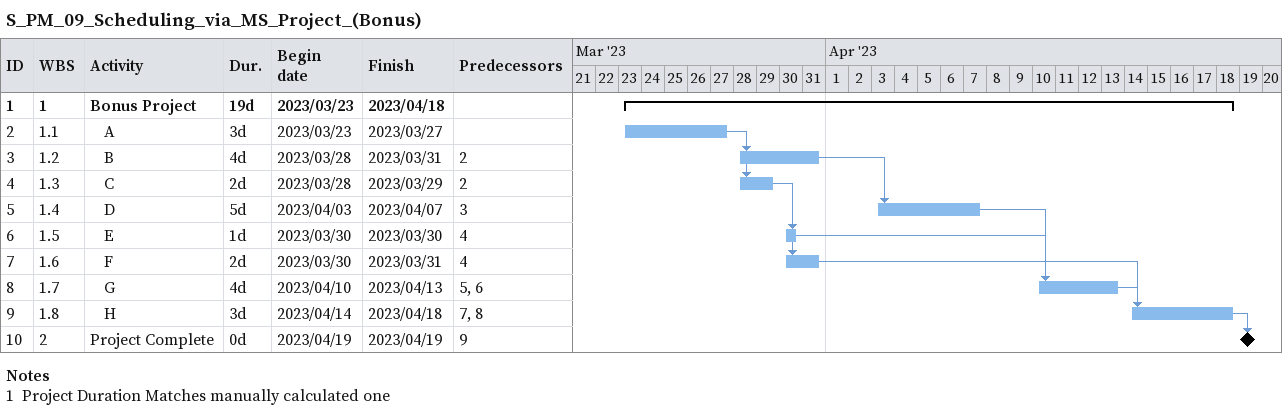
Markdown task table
S_PM_09_Scheduling_via_MS_Project_(Bonus)

| ID | WBS | Task | Duration | Start | Finish | Predecessors |
|---|---|---|---|---|---|---|
| 1 | 1 | **Bonus Project** | 19d | 2023-03-23 | 2023-04-18 |  |
| 2 | 1.1 | A | 3d | 2023-03-23 | 2023-03-27 |  |
| 3 | 1.2 | B | 4d | 2023-03-28 | 2023-03-31 | 2 |
| 4 | 1.3 | C | 2d | 2023-03-28 | 2023-03-29 | 2 |
| 5 | 1.4 | D | 5d | 2023-04-03 | 2023-04-07 | 3 |
| 6 | 1.5 | E | 1d | 2023-03-30 | 2023-03-30 | 4 |
| 7 | 1.6 | F | 2d | 2023-03-30 | 2023-03-31 | 4 |
| 8 | 1.7 | G | 4d | 2023-04-10 | 2023-04-13 | 5, 6 |
| 9 | 1.8 | H | 3d | 2023-04-14 | 2023-04-18 | 7, 8 |
| 10 | 2 | Project Complete | 0d | 2023-04-19 | 2023-04-19 | 9 |

Notes
- 1: Project Duration Matches manually calculated one
